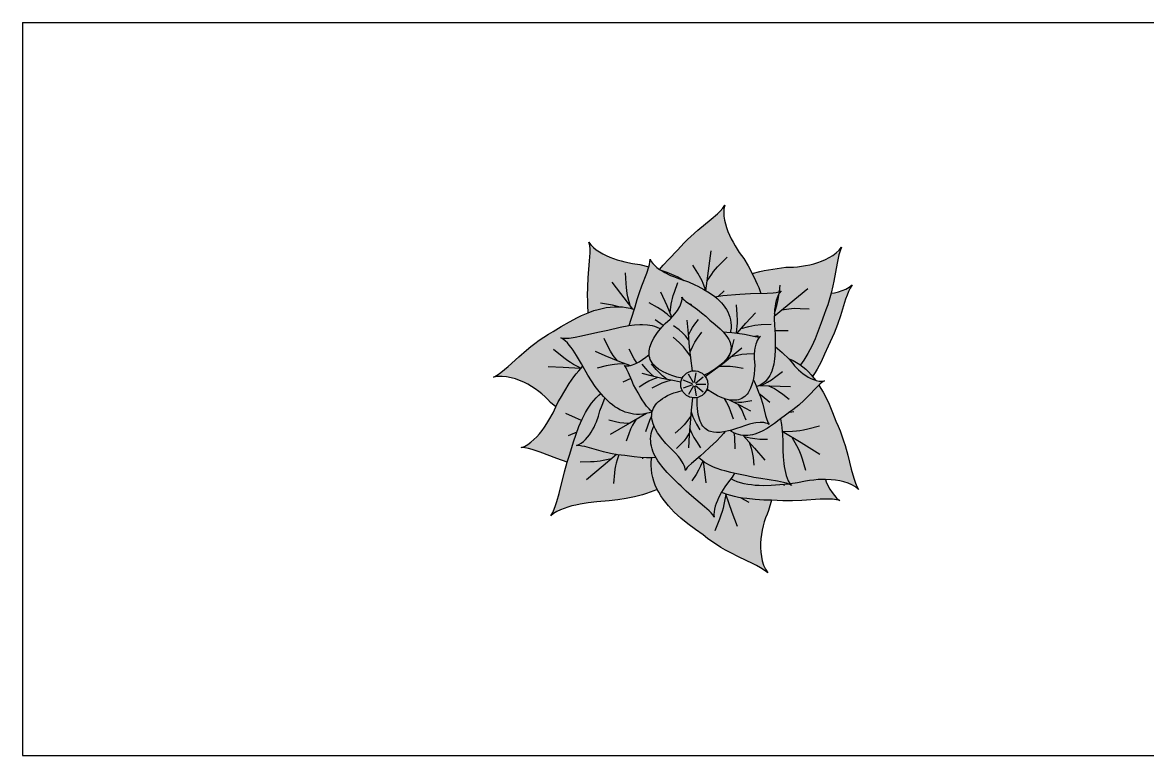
# Model space of a CAD drawing. Header units: millimetres. Extents: x 488786 to 747986, y 25193 to 95000.
# Drawn here: x 575900 to 578482, y 81766 to 83449 of the extents above; entities that cross this region are included whole.
import ezdxf

# ---------------------------------------------------------------- set-up
doc = ezdxf.new("R2010")
doc.units = ezdxf.units.MM
for name, color, linetype in [('10. ETC', 251, 'Continuous'), ('25. 255', 255, 'Continuous'), ('6. FUR1', 181, 'Continuous'), ('8. FUR-L', 74, 'Continuous')]:
    doc.layers.add(name, color=color, linetype=linetype)
doc.layers.add('7. FUR2', color=241, linetype='Continuous', lineweight=5)

# ---------------------------------------------------------------- blocks, each defined once
blk = doc.blocks.new('YUHIHA_Accessory_Plant_Radial_B_Plan')
at = {"layer": '25. 255'}
blk.add_hatch(color=256, dxfattribs=at).paths.add_polyline_path([(-23.1, -287.2), (-23.1, -287.2), (-31.5, -290.5), (-31.5, -290.5), (-40.1, -293.4), (-40.2, -293.4), (-49, -296.1), (-49, -296.1), (-58.1, -298.6), (-58.1, -298.6), (-67.4, -300.8), (-67.4, -300.8), (-76.8, -302.8), (-76.8, -302.8), (-86.3, -304.6), (-86.4, -304.6), (-96, -306.2), (-96.1, -306.2), (-105.9, -307.7), (-105.9, -307.7), (-115.8, -309), (-115.8, -309), (-125.8, -310.3), (-125.8, -310.3), (-135.2, -310.9), (-135.2, -310.9), (-144.7, -311.7), (-144.7, -311.7), (-154.2, -312.6), (-154.2, -312.6), (-163.8, -313.6), (-163.8, -313.6), (-173.3, -314.8), (-173.4, -314.8), (-182.9, -316.2), (-182.9, -316.2), (-192.4, -317.8), (-192.4, -317.8), (-201.8, -319.7), (-201.8, -319.7), (-211.1, -321.9), (-211.1, -321.9), (-220.2, -324.4), (-220.2, -324.4), (-229, -327.3), (-229, -327.3), (-237.5, -330.6), (-237.5, -330.6), (-245.6, -334.4), (-245.6, -334.5), (-253.1, -338.9), (-253.1, -338.9), (-253.2, -338.9), (-259.7, -344.3), (-259.7, -344.3), (-259.7, -344.3), (-255.2, -337.1), (-255.2, -337), (-251.6, -329.1), (-251.6, -329), (-248.5, -320.6), (-248.5, -320.5), (-245.6, -311.7), (-245.6, -311.7), (-243, -302.5), (-243, -302.5), (-240.5, -293.1), (-240.5, -293.1), (-238, -283.4), (-238, -283.4), (-235.6, -273.6), (-233.1, -263.7), (-230.6, -253.6), (-228, -243.5), (-228, -243.5), (-225.2, -233.4), (-225.2, -233.4), (-222.3, -223.2), (-222.3, -223.2), (-221.8, -221.4), (-225.4, -220.2), (-225.4, -220.2), (-235.6, -216.7), (-235.6, -216.7), (-245.7, -213), (-245.7, -213), (-255.5, -209.3), (-265.2, -205.6), (-274.7, -201.9), (-274.7, -201.9), (-284, -198.4), (-284, -198.4), (-293, -195.2), (-293.1, -195.2), (-301.9, -192.3), (-301.9, -192.3), (-310.6, -189.9), (-310.6, -189.9), (-319, -188.2), (-319.1, -188.2), (-327.3, -187.8), (-327.3, -187.8), (-327.3, -187.8), (-319.6, -185), (-319.6, -185), (-319.5, -185), (-312.2, -180.8), (-312.1, -180.7), (-305.1, -175.5), (-305.1, -175.5), (-298.3, -169.6), (-298.3, -169.5), (-291.8, -163), (-291.8, -163), (-285.6, -156), (-285.6, -156), (-279.7, -148.6), (-279.6, -148.6), (-274, -140.9), (-274, -140.8), (-268.7, -132.9), (-268.7, -132.9), (-263.7, -124.8), (-263.7, -124.7), (-258.9, -116.5), (-258.9, -116.5), (-254.4, -108.1), (-254.4, -108.1), (-250.1, -99.7), (-250.1, -99.7), (-247.6, -94.5), (-251.9, -91), (-259.9, -84.3), (-259.9, -84.3), (-266, -77.7), (-266.1, -77.7), (-272.7, -71.2), (-272.7, -71.2), (-279.8, -64.8), (-279.8, -64.8), (-287.3, -58.7), (-287.3, -58.7), (-295.3, -52.9), (-295.3, -52.9), (-303.7, -47.4), (-303.7, -47.4), (-312.4, -42.3), (-312.5, -42.3), (-321.6, -37.7), (-321.6, -37.7), (-331.1, -33.6), (-331.1, -33.6), (-340.8, -30.2), (-340.9, -30.2), (-350.8, -27.4), (-350.9, -27.4), (-361, -25.5), (-361, -25.5), (-371.1, -24.5), (-371.2, -24.5), (-381.3, -24.6), (-381.3, -24.6), (-381.4, -24.6), (-391.1, -26.4), (-391.1, -26.4), (-391.1, -26.4), (-382.4, -21.6), (-382.4, -21.5), (-374.1, -15.6), (-374, -15.6), (-365.9, -8.9), (-365.8, -8.9), (-357.7, -1.9), (-357.7, -1.9), (-349.5, 5.5), (-349.5, 5.5), (-341.1, 13.1), (-332.6, 20.8), (-332.6, 20.8), (-323.9, 28.5), (-323.9, 28.5), (-314.9, 36.2), (-314.9, 36.2), (-305.6, 43.9), (-305.6, 43.9), (-295.9, 51.3), (-295.9, 51.3), (-285.9, 58.6), (-285.9, 58.6), (-275.6, 65.5), (-275.6, 65.5), (-264.9, 72.2), (-264.9, 72.2), (-253.9, 78.4), (-253.9, 78.4), (-244.7, 84.4), (-244.7, 84.4), (-235.4, 90.3), (-235.4, 90.3), (-226.2, 95.9), (-226.2, 95.9), (-216.8, 101.2), (-216.8, 101.3), (-207.5, 106.3), (-207.5, 106.3), (-198.1, 111.1), (-198.1, 111.1), (-188.7, 115.6), (-188.7, 115.6), (-179.3, 119.7), (-179.3, 119.7), (-174.1, 121.7), (-174.2, 129.4), (-174.2, 129.4), (-174.2, 139), (-174.2, 139.1), (-174.7, 149.7), (-174.7, 149.7), (-175, 160.3), (-175, 160.3), (-175, 170.9), (-175, 170.9), (-174.7, 181.4), (-174.7, 181.4), (-174.2, 191.7), (-174.2, 191.7), (-173.6, 202), (-173.6, 202), (-172.8, 212), (-172, 221.9), (-171.2, 231.6), (-171.2, 231.6), (-170.4, 241.1), (-170.4, 241.1), (-169.8, 250.3), (-169.8, 250.3), (-169.5, 259.3), (-169.5, 259.3), (-169.5, 267.9), (-169.5, 267.9), (-170.2, 276.2), (-170.2, 276.3), (-171.9, 284), (-171.9, 284), (-171.9, 284), (-167.4, 277.5), (-167.4, 277.4), (-167.4, 277.4), (-161.6, 271.6), (-161.6, 271.6), (-155.1, 266.3), (-155, 266.2), (-147.9, 261.4), (-147.8, 261.4), (-140.2, 257), (-140.2, 257), (-132.2, 253), (-132.2, 253), (-124, 249.4), (-124, 249.4), (-115.5, 246.2), (-115.5, 246.2), (-106.9, 243.3), (-106.9, 243.3), (-98.2, 240.7), (-98.2, 240.7), (-89.4, 238.5), (-89.4, 238.5), (-80.7, 236.6), (-80.7, 236.6), (-72, 234.9), (-72, 234.9), (-63.3, 233.4), (-63.3, 233.4), (-54.8, 232.2), (-54.8, 232.2), (-45.5, 230), (-36.4, 227.7), (-36.4, 227.7), (-34.5, 227.2), (-33, 232.6), (-33, 232.7), (-31.9, 238.7), (-31.9, 238.8), (-31.9, 238.8), (-31.8, 244.6), (-31.8, 244.6), (-31.8, 244.6), (-29.2, 239.4), (-29.2, 239.4), (-29.2, 239.3), (-25.5, 234.5), (-25.4, 234.5), (-20.9, 229.9), (-20.9, 229.9), (-15.8, 225.6), (-15.8, 225.6), (-10.2, 221.5), (-10.2, 221.5), (-9.8, 221.3), (-7.6, 224), (-7.6, 224), (-1.6, 231.1), (-1.6, 231.1), (4.6, 238.1), (4.6, 238.1), (11.1, 245), (11.1, 245), (17.7, 251.9), (17.7, 251.9), (24.5, 258.8), (24.5, 258.8), (31.4, 265.7), (31.5, 265.7), (38.8, 274), (38.8, 274), (46.3, 282), (46.3, 282), (54, 289.7), (54, 289.7), (61.8, 297.1), (61.8, 297.1), (69.8, 304.3), (69.8, 304.3), (77.7, 311.2), (77.7, 311.2), (85.6, 317.9), (85.6, 317.9), (93.5, 324.4), (101.2, 330.7), (101.2, 330.7), (108.7, 336.9), (108.7, 336.9), (116, 343), (116, 343.1), (122.8, 349.1), (122.9, 349.1), (129.2, 355.3), (129.3, 355.3), (135, 361.6), (135, 361.7), (139.6, 368.4), (139.7, 368.4), (139.7, 368.4), (137.8, 360.5), (137.8, 360.4), (137.8, 360.4), (137.4, 352), (137.4, 352), (138, 343.4), (138, 343.3), (139.4, 334.6), (139.4, 334.6), (141.4, 325.8), (141.4, 325.8), (144, 317.1), (144, 317.1), (147.2, 308.5), (147.2, 308.4), (150.7, 300), (150.7, 299.9), (154.6, 291.6), (154.6, 291.6), (158.9, 283.5), (158.9, 283.4), (163.4, 275.5), (163.4, 275.5), (168.2, 267.8), (168.2, 267.8), (173.1, 260.3), (173.2, 260.3), (178.2, 253), (178.2, 253), (183.4, 246), (183.4, 246), (188.4, 237.6), (188.4, 237.6), (193.2, 229.2), (193.2, 229.2), (197.9, 220.9), (197.9, 220.9), (202.3, 212.5), (202.3, 212.5), (202.5, 212.2), (210.9, 214.4), (210.9, 214.4), (220.4, 216.6), (220.4, 216.6), (230, 218.6), (230, 218.6), (239.8, 220.4), (239.8, 220.4), (249.7, 222), (249.8, 222), (259.8, 223.5), (259.8, 223.5), (269.9, 224.9), (269.9, 224.9), (280.1, 226.1), (280.1, 226.1), (288.9, 226.2), (288.9, 226.2), (297.9, 226.7), (297.9, 226.7), (307, 227.4), (307, 227.4), (316.2, 228.4), (316.2, 228.4), (325.4, 229.9), (325.4, 229.9), (334.7, 231.8), (334.7, 231.8), (343.9, 234.1), (343.9, 234.1), (353.1, 236.8), (353.1, 236.9), (362.1, 240.1), (362.1, 240.1), (370.9, 243.9), (370.9, 243.9), (379.4, 248.3), (379.4, 248.3), (387.6, 253.2), (387.6, 253.3), (395.2, 258.8), (395.2, 258.9), (402.1, 265.1), (402.1, 265.1), (402.1, 265.1), (407.9, 272.2), (407.9, 272.2), (407.9, 272.2), (404.5, 263.7), (404.5, 263.6), (402, 254.6), (402, 254.5), (399.9, 245.1), (399.9, 245.1), (398, 235.3), (398, 235.3), (396.2, 225.3), (396.2, 225.3), (394.4, 215.1), (392.5, 204.7), (392.5, 204.7), (390.5, 194.1), (390.5, 194.1), (388.2, 183.3), (388.2, 183.3), (385.7, 172.5), (385.7, 172.5), (384.1, 166.4), (391.8, 167.8), (391.8, 167.8), (400.7, 170), (400.7, 170), (409.4, 172.8), (409.4, 172.8), (417.6, 176.2), (417.7, 176.2), (425.3, 180.4), (425.4, 180.5), (425.4, 180.5), (432.1, 185.8), (432.1, 185.8), (432.1, 185.8), (427.5, 178.5), (427.5, 178.5), (423.8, 170.5), (423.7, 170.4), (420.4, 161.9), (420.4, 161.9), (417.2, 153), (417.2, 153), (414.2, 143.8), (414.2, 143.8), (411.3, 134.3), (411.3, 134.3), (408.3, 124.7), (405.2, 114.9), (405.2, 114.9), (401.9, 105), (401.9, 105), (398.4, 94.9), (398.4, 94.9), (394.8, 84.9), (394.8, 84.9), (390.8, 74.8), (390.8, 74.8), (386.6, 64.7), (386.6, 64.7), (382, 54.7), (382, 54.7), (377.1, 44.8), (377.1, 44.8), (373.2, 35.7), (373.2, 35.7), (369.1, 26.7), (369.1, 26.7), (365, 17.9), (365, 17.9), (360.7, 9.2), (360.7, 9.2), (356.3, 0.7), (356.3, 0.7), (351.8, -7.5), (351.8, -7.5), (347.1, -15.6), (347.1, -15.6), (342.2, -23.4), (342.2, -23.4), (341.3, -24.6), (344.2, -28.1), (344.2, -28.1), (347.8, -32.9), (349.9, -33.6), (349.9, -33.6), (356.2, -34.9), (356.2, -35), (362.4, -35.5), (362.4, -35.5), (362.5, -35.5), (368.4, -34.8), (368.4, -34.8), (368.4, -34.8), (363.2, -37.8), (363.2, -37.9), (358.3, -41.9), (358.3, -41.9), (355.8, -44.3), (360.4, -51.8), (360.5, -51.9), (365.4, -60.4), (365.4, -60.4), (370.1, -69.3), (370.1, -69.3), (374.7, -78.5), (374.7, -78.5), (379.1, -87.9), (379.1, -87.9), (383.3, -97.5), (383.3, -97.5), (387.3, -107.3), (387.3, -107.3), (391.3, -117.2), (391.3, -117.2), (395.1, -127.3), (395.1, -127.3), (400.1, -138.4), (400.1, -138.4), (404.6, -149.6), (404.6, -149.6), (408.8, -160.9), (408.8, -160.9), (412.6, -172.2), (412.6, -172.2), (416.1, -183.4), (416.1, -183.4), (419.3, -194.6), (419.3, -194.6), (422.3, -205.6), (422.3, -205.6), (425, -216.5), (427.7, -227.2), (430.3, -237.7), (430.3, -237.7), (432.9, -247.8), (432.9, -247.8), (435.7, -257.6), (435.7, -257.7), (438.8, -267.1), (438.8, -267.1), (442.3, -275.9), (442.3, -276), (446.8, -284), (446.8, -284), (446.8, -284), (439.8, -278.1), (439.8, -278.1), (439.7, -278.1), (431.6, -273.5), (431.5, -273.4), (422.7, -269.7), (422.7, -269.7), (413.4, -266.7), (413.3, -266.7), (403.7, -264.4), (403.7, -264.4), (393.9, -262.7), (393.8, -262.7), (383.9, -261.6), (383.8, -261.6), (373.8, -261.1), (373.8, -261.1), (370.8, -261), (372.8, -266.1), (372.8, -266.1), (376.7, -274.8), (376.7, -274.8), (381.1, -283.1), (381.1, -283.1), (386, -290.9), (386, -291), (391.4, -298.1), (391.4, -298.2), (397.4, -304.5), (397.4, -304.6), (397.4, -304.6), (404.2, -309.6), (404.2, -309.6), (404.2, -309.6), (396, -307.5), (395.9, -307.5), (387.2, -306.5), (387.2, -306.5), (378, -306.2), (378, -306.2), (368.5, -306.3), (368.4, -306.3), (358.6, -306.6), (358.6, -306.6), (348.5, -307.2), (348.5, -307.2), (338.2, -307.8), (327.7, -308.4), (317, -309), (317, -309), (306.1, -309.5), (306.1, -309.5), (295.1, -309.8), (295.1, -309.8), (284, -309.9), (284, -309.9), (272.9, -309.8), (272.9, -309.8), (261.6, -309.4), (261.6, -309.4), (250.4, -308.7), (250.3, -308.7), (247.4, -308.6), (246.3, -312.5), (243.4, -322.4), (240.5, -332.4), (240.4, -332.4), (236.8, -340.7), (236.8, -340.7), (233.5, -349.4), (233.5, -349.4), (230.5, -358.4), (230.4, -358.4), (227.8, -367.6), (227.8, -367.7), (225.6, -377.2), (225.6, -377.2), (223.8, -387.1), (223.8, -387.1), (222.6, -397.1), (222.6, -397.1), (221.9, -407.2), (221.9, -407.3), (221.9, -417.5), (221.9, -417.5), (222.5, -427.7), (222.5, -427.8), (223.8, -437.9), (223.8, -438), (226, -447.9), (226, -448), (229, -457.7), (229, -457.7), (233, -466.9), (233.1, -466.9), (233.1, -466.9), (238.4, -475.2), (238.5, -475.2), (238.4, -475.2), (230.7, -469.1), (230.6, -469), (222, -463.7), (222, -463.7), (212.8, -458.7), (212.8, -458.7), (203.2, -453.9), (203.2, -453.9), (193.3, -449.1), (193.3, -449.1), (183.2, -444.4), (172.9, -439.4), (172.9, -439.4), (162.5, -434.3), (162.5, -434.3), (152, -428.9), (152, -428.9), (141.4, -423.2), (141.4, -423.2), (130.9, -417.1), (130.9, -417.1), (120.5, -410.6), (120.5, -410.6), (110.2, -403.7), (110.2, -403.7), (100.1, -396.3), (100.1, -396.3), (90.2, -388.5), (90.2, -388.5), (81.2, -382.3), (81.2, -382.3), (72.3, -376), (72.3, -376), (63.7, -369.6), (63.6, -369.6), (55.2, -363.1), (55.2, -363.1), (47, -356.5), (47, -356.5), (39, -349.8), (39, -349.8), (31.4, -342.9), (31.4, -342.9), (24, -335.9), (24, -335.9), (17, -328.7), (17, -328.7), (10.4, -321.4), (10.4, -321.3), (4.2, -313.9), (4.2, -313.8), (-1.6, -306.2), (-1.6, -306.2), (-6.8, -298.4), (-6.9, -298.4), (-11.7, -290.4), (-11.7, -290.3), (-15.1, -283.8)])
at = {"layer": '6. FUR1'}
blk.add_lwpolyline([(-23.1, -287.2), (-31.5, -290.5), (-40.2, -293.4), (-49, -296.1), (-67.4, -300.8), (-86.3, -304.6), (-105.9, -307.7), (-125.8, -310.3), (-154.2, -312.6), (-173.4, -314.8), (-192.4, -317.8), (-201.8, -319.7), (-211.1, -321.9), (-220.2, -324.4), (-229, -327.3), (-237.5, -330.6), (-245.6, -334.4), (-253.1, -338.9), (-259.7, -344.3), (-255.2, -337), (-251.6, -329.1), (-248.5, -320.5), (-245.6, -311.7), (-240.5, -293.1), (-228, -243.5), (-221.8, -221.4), (-245.7, -213), (-284, -198.4), (-301.9, -192.3), (-310.6, -189.9), (-319, -188.2), (-327.3, -187.8), (-319.5, -185), (-312.1, -180.7), (-305.1, -175.5), (-298.3, -169.5), (-291.8, -163), (-285.6, -156), (-279.6, -148.6), (-274, -140.9), (-268.7, -132.9), (-263.7, -124.8), (-254.4, -108.1), (-247.6, -94.5), (-259.9, -84.3), (-266.1, -77.7), (-272.7, -71.2), (-279.8, -64.8), (-287.3, -58.7), (-295.3, -52.9), (-303.7, -47.4), (-312.5, -42.3), (-321.6, -37.7), (-331.1, -33.6), (-340.9, -30.2), (-350.8, -27.4), (-361, -25.5), (-371.1, -24.5), (-381.3, -24.6), (-391.1, -26.4), (-382.4, -21.5), (-374, -15.6), (-365.8, -8.9), (-357.7, -1.9), (-332.6, 20.8), (-314.9, 36.2), (-305.6, 43.9), (-295.9, 51.3), (-285.9, 58.6), (-275.6, 65.5), (-264.9, 72.2), (-253.9, 78.4), (-235.4, 90.3), (-216.8, 101.2), (-198.1, 111.1), (-188.7, 115.6), (-174.1, 121.7), (-174.2, 139), (-174.7, 149.7), (-175, 160.3), (-174.7, 181.4), (-173.6, 202), (-170.4, 241.1), (-169.5, 259.3), (-169.5, 267.9), (-170.2, 276.2), (-171.9, 284), (-167.4, 277.4), (-161.6, 271.6), (-155, 266.2), (-147.8, 261.4), (-140.2, 257), (-132.2, 253), (-124, 249.4), (-115.5, 246.2), (-106.9, 243.3), (-98.2, 240.7), (-89.4, 238.5), (-72, 234.9), (-54.8, 232.2), (-34.5, 227.2), (-33, 232.7), (-31.9, 238.7), (-31.8, 244.6), (-29.2, 239.4), (-25.4, 234.5), (-20.9, 229.9), (-15.8, 225.6), (-9.8, 221.3), (-1.6, 231.1), (11.1, 245), (31.4, 265.7), (38.8, 274), (46.3, 282), (54, 289.7), (61.8, 297.1), (77.7, 311.2), (108.7, 336.9), (122.8, 349.1), (129.2, 355.3), (135, 361.6), (139.7, 368.4), (137.8, 360.4), (137.4, 352), (138, 343.3), (139.4, 334.6), (141.4, 325.8), (144, 317.1), (147.2, 308.4), (150.7, 299.9), (154.6, 291.6), (158.9, 283.5), (163.4, 275.5), (173.1, 260.3), (183.4, 246), (193.2, 229.2), (202.5, 212.2), (220.4, 216.6), (230, 218.6), (249.8, 222), (280.1, 226.1), (297.9, 226.7), (307, 227.4), (316.2, 228.4), (325.4, 229.9), (334.7, 231.8), (343.9, 234.1), (353.1, 236.9), (362.1, 240.1), (370.9, 243.9), (379.4, 248.3), (387.6, 253.3), (395.2, 258.9), (402.1, 265.1), (407.9, 272.2), (404.5, 263.6), (402, 254.5), (398, 235.3), (390.5, 194.1), (388.2, 183.3), (384.1, 166.4), (391.8, 167.8), (400.7, 170), (409.4, 172.8), (417.6, 176.2), (425.3, 180.4), (432.1, 185.8), (427.5, 178.5), (423.7, 170.4), (420.4, 161.9), (417.2, 153), (405.2, 114.9), (398.4, 94.9), (390.8, 74.8), (386.6, 64.7), (382, 54.7), (377.1, 44.8), (369.1, 26.7), (360.7, 9.2), (351.8, -7.5), (347.1, -15.6), (341.3, -24.6), (347.8, -32.9), (349.9, -33.6), (356.2, -35), (362.4, -35.5), (368.4, -34.8), (363.2, -37.9), (358.3, -41.9), (355.8, -44.3), (360.5, -51.9), (365.4, -60.4), (370.1, -69.3), (379.1, -87.9), (387.3, -107.3), (395.1, -127.3), (400.1, -138.4), (404.6, -149.6), (408.8, -160.9), (412.6, -172.2), (416.1, -183.4), (422.3, -205.6), (430.3, -237.7), (435.7, -257.7), (438.8, -267.1), (442.3, -275.9), (446.8, -284), (439.8, -278.1), (431.6, -273.5), (422.7, -269.7), (413.4, -266.7), (403.7, -264.4), (393.8, -262.7), (383.8, -261.6), (370.8, -261), (372.8, -266.1), (376.7, -274.8), (381.1, -283.1), (386, -291), (391.4, -298.1), (397.4, -304.5), (404.2, -309.6), (395.9, -307.5), (387.2, -306.5), (378, -306.2), (358.6, -306.6), (317, -309), (295.1, -309.8), (272.9, -309.8), (247.4, -308.6), (240.5, -332.4), (236.8, -340.7), (233.5, -349.4), (230.4, -358.4), (227.8, -367.7), (225.6, -377.2), (223.8, -387.1), (222.6, -397.1), (221.9, -407.2), (221.9, -417.5), (222.5, -427.8), (223.8, -437.9), (226, -447.9), (229, -457.7), (233, -466.9), (238.5, -475.2), (230.6, -469), (222, -463.7), (212.8, -458.7), (203.2, -453.9), (172.9, -439.4), (152, -428.9), (141.4, -423.2), (130.9, -417.1), (120.5, -410.6), (110.2, -403.7), (100.1, -396.3), (90.2, -388.5), (72.3, -376), (55.2, -363.1), (39, -349.8), (31.4, -342.9), (24, -335.9), (17, -328.7), (10.4, -321.4), (4.2, -313.8), (-1.6, -306.2), (-6.8, -298.4), (-11.7, -290.4), (-15.1, -283.8)], close=True, dxfattribs=at)
at = {"layer": '8. FUR-L'}
for points in [[(96.7, 172.4), (108.5, 263.5)], [(99.5, 194.7), (110.1, 210.6), (114.2, 216.4), (118.3, 221.6), (122.9, 226.9), (128.6, 232.8), (145.1, 249.2)], [(-77.4, 138.4), (-82.5, 158.2), (-84.1, 165.6), (-85.3, 172.5), (-86.1, 179.9), (-86.8, 188.6), (-87.9, 213.5)], [(-79.5, 92.2), (-75, 107.3), (-65.5, 135.2), (-61.1, 151.9), (-56, 168), (-50.5, 183.7), (-39.4, 212.8), (-34.5, 227.1)], [(-9.8, 221.2), (-4.2, 217.7), (2, 214.1), (15.2, 207.6), (22, 204.7), (35.8, 199.4), (56.6, 192.8), (71.2, 186.1), (78.3, 182.6), (92, 175.2), (104.8, 167.3), (116.7, 158.8), (122.1, 154.2), (127.2, 149.6), (132, 144.7), (136.3, 139.7), (140.3, 134.5), (143.8, 129.1), (146.9, 123.5), (149.5, 117.7), (151.6, 111.8), (153.1, 105.6), (154.1, 99.3), (154.4, 92.7), (154.2, 86), (153.3, 79.1), (152.7, 76.5)], [(-6.6, 219.2), (6.9, 214.6), (22.7, 208.3), (30.2, 204.8), (37.4, 201.1), (45.8, 196.1)], [(96.3, 172.7), (90.4, 188.6), (87.8, 194.8), (85.1, 200.4), (78.1, 212.8), (66.5, 231.3)], [(202.5, 212.2), (210.6, 196), (214.3, 187.7), (217.8, 179.5), (222.6, 166.2)], [(-70.9, 130.3), (-119, 191.6)], [(14.3, 122.2), (16.9, 141.2), (18.2, 148.2), (19.7, 154.7), (21.6, 161.4), (24.2, 169.2), (32.2, 191.3)], [(265.4, 170.4), (267.3, 185.1)], [(42, -28.7), (29.8, -25.9), (20.6, -23.2), (12.3, -20.3), (5, -17.3), (-1.5, -14.1), (-7.3, -10.8), (-12.5, -7.5), (-17, -4), (-20.9, -0.5), (-24.2, 3.1), (-27, 6.8), (-29.3, 10.6), (-31.1, 14.4), (-32.5, 18.3), (-33.4, 22.2), (-34, 26.2), (-34.1, 30.1), (-33.8, 34.2), (-33.2, 38.3), (-32.2, 42.4), (-30.9, 46.5), (-27.5, 54.9), (-23, 63.3), (-20.4, 67.5), (-14.5, 76), (-4.5, 88.7), (2.8, 97.2), (14.2, 107.3), (21.4, 114.9), (28.1, 122.9), (31.1, 127.1), (36.3, 135.8), (38.4, 140.2), (40.1, 144.7), (41.3, 149.1), (41.9, 153.3), (41.5, 157.4), (43.9, 154), (47, 150.9), (50.5, 147.9), (58.7, 141.9), (77.1, 128.9), (86.7, 121.6), (96.2, 113.6), (105.3, 105), (117.9, 94.7), (129.4, 84.5), (136.2, 77.7), (139.3, 74.3), (144.7, 67.4), (149, 60.4), (150.8, 56.9), (152.2, 53.3), (153.2, 49.8), (153.9, 46.1), (154.2, 42.5), (154.1, 38.8), (153.6, 35), (152.6, 31.2), (151.2, 27.4), (149.3, 23.4), (146.8, 19.4), (143.8, 15.4), (140.3, 11.2), (136.1, 7), (131.2, 2.6), (125.7, -1.8), (119.3, -6.4), (112.1, -11.1), (103.9, -16), (92.8, -21.9)], [(18.6, 111.8), (7.5, 137.9), (-6.9, 169.2)], [(117.1, 158.4), (135.6, 161.1), (174.6, 164.6), (199, 165.8), (237.3, 166.5), (251.2, 167.4), (257.7, 168.3), (263.7, 169.7), (269.1, 172), (265.3, 167.5), (262.3, 162.2), (259.9, 156.3), (257.9, 150), (256.4, 143.3), (255.2, 136.4), (254.3, 129.4), (253.7, 122.2), (253.2, 107.7), (253.6, 93.2), (255.2, 72), (255.6, 50.1), (255.4, 36), (254.7, 22.6), (254.1, 16.2), (252.2, 3.9), (250.9, -1.9), (249.4, -7.4), (247.6, -12.7), (245.6, -17.8), (243.2, -22.5), (240.5, -27), (237.4, -31.1), (233.9, -35), (230.1, -38.4), (225.9, -41.5), (221.2, -44.3), (216, -46.7), (212.8, -47.8)], [(125.2, 159.7), (138.8, 172.2)], [(253.3, 114.2), (330.5, 177.5)], [(253.6, 120.3), (257.2, 130.9), (259.5, 138.1), (261.2, 144.9), (262.6, 152.1), (264.9, 166.8)], [(384.1, 166.4), (379.7, 150.7), (376.1, 139.7), (372.1, 128.7), (367.7, 117.8), (361.2, 98.7), (354.4, 80.1), (347.2, 62), (339.4, 44.8), (330.8, 28.4), (326.2, 20.7), (321.4, 13.2), (313.3, 2.1)], [(-174, 121.7), (-160.5, 126.6), (-151.1, 129.4), (-141.7, 131.7), (-132.3, 133.5), (-123, 134.8), (-113.7, 135.5), (-104.5, 135.6), (-95.3, 135.1), (-86.2, 133.9), (-77.2, 132.1), (-67.6, 129.2)], [(-103.6, 135.6), (-117.8, 138.8), (-145.3, 143.8)], [(16.8, 110), (7.5, 118.2), (2.3, 122.4), (-2.6, 126), (-14.6, 133.6), (-33.5, 144.4)], [(62, 139.6), (63.4, 142.3)], [(166.7, 75.4), (168.4, 91), (169, 97.7), (169.1, 103.9), (168.5, 118), (166.5, 139.7)], [(270.5, 128.4), (287.1, 130.9), (299.2, 131.9), (312.6, 131.8), (333.2, 130.6)], [(-1.6, 92.1), (-20.2, 105.1)], [(65.6, -11.9), (62.1, 17.1), (59.2, 43.8), (56.3, 74.3), (53.7, 104.9)], [(56.6, 70.5), (61.7, 80.8), (65.8, 87.9), (71.2, 95.3), (79.8, 106.3)], [(168.1, 75.2), (188.3, 97.6), (210.5, 121.5)], [(-26.9, -105.8), (-34, -108.1), (-41.3, -109.9), (-48.5, -111.1), (-55.6, -111.6), (-62.5, -111.6), (-69.3, -111), (-75.9, -109.9), (-82.3, -108.3), (-88.7, -106.3), (-94.8, -103.8), (-100.8, -100.9), (-106.7, -97.6), (-112.4, -93.9), (-118, -89.9), (-123.5, -85.5), (-128.8, -80.8), (-138.9, -70.6), (-148.5, -59.4), (-157.7, -47.4), (-166.4, -34.6), (-174.7, -21.4), (-188.9, 4.7), (-200.3, 23.9), (-208.3, 36), (-212.6, 41.8), (-217, 47.2), (-221.5, 52.3), (-226.3, 57), (-231.3, 61), (-236.6, 64.1), (-230.5, 63.1), (-224.1, 63.1), (-217.4, 63.6), (-203.5, 65.7), (-189.1, 68.6), (-151.5, 77.2), (-128.3, 82), (-100.3, 88.4), (-80.2, 92.1), (-67.5, 93.8), (-55.1, 94.7), (-49.2, 94.8), (-37.6, 94.2), (-32, 93.4), (-26.6, 92.2), (-21.3, 90.8), (-16.1, 88.9), (-11.1, 86.7), (-7.7, 84.8)], [(57.7, 59), (49.3, 68.9), (42.8, 75.6), (35, 82.3), (22.5, 92)], [(136, 77.9), (144.2, 76.8), (156.2, 76.4), (168, 75.2), (184.8, 72.4), (209.7, 67.3), (214, 66.7), (218, 66.5), (221.8, 67), (218.8, 64.7), (216.4, 61.5), (214.2, 57.9), (212.4, 53.8), (210.9, 49.5), (208.7, 40.3), (208, 35.5), (207.3, 25.7), (207.3, 15.9), (208.7, 1.7), (208, -8.9), (207, -19.3), (205.5, -29.2), (203.4, -38.6), (202.2, -43), (199.2, -51.4), (195.4, -58.9), (193.3, -62.2), (190.9, -65.4), (188.3, -68.3), (185.5, -70.8), (182.4, -73.1), (179.1, -75.1), (175.5, -76.7), (171.7, -77.9), (167.5, -78.8), (163.1, -79.2), (158.4, -79.3), (153.4, -78.8), (148.1, -77.9), (142.4, -76.5), (136.3, -74.5), (129.9, -72), (123, -68.7), (115.6, -64.8), (107.8, -60), (98.7, -53.8)], [(177.3, 85.5), (195.4, 90.3), (202.2, 91.8), (208.6, 92.9), (223.4, 94.4), (246.3, 95.6)], [(254.4, 80.9), (285.1, 81.2)], [(-106.3, 11.2), (-116.1, 23.9), (-122.5, 33.5), (-128.5, 44.7), (-137, 62.4)], [(61.6, 20.9), (52.3, 34.1), (45, 43.3), (35.9, 52.5), (21.4, 66)], [(60.4, 32.3), (66.3, 45.1), (71.1, 54), (77.3, 63.2), (87.5, 77)], [(146.4, 14.2), (151.7, 26.1), (155.1, 34.8), (157.7, 44.8), (161.2, 60.2)], [(208.3, 67.6), (216.4, 69.4)], [(-190.3, -5.7), (-207.1, 3.2), (-214, 7.2), (-220.2, 11.1), (-226.4, 15.7), (-233.6, 21.2), (-253.5, 37.7)], [(-78.2, 0.5), (-100.7, 9), (-117.7, 15.8), (-134.6, 22.9), (-157.1, 32.8)], [(-26.8, -105.3), (-31.3, -101.7), (-34.1, -99), (-39.5, -92.9), (-44.7, -86), (-49.6, -78.5), (-54.4, -70.5), (-58.9, -62), (-64.4, -52.8), (-69.3, -43.5), (-73.6, -34.1), (-81.2, -16.3), (-84.8, -8.4), (-86.7, -4.9), (-88.8, -1.8), (-91.2, 0.7), (-87.8, -0.2), (-84.2, -0.3), (-80.3, 0), (-76.3, 0.8), (-72.3, 2), (-64.2, 5.2), (-56.3, 9.4), (-48.7, 14.3), (-41.7, 19.6), (-33.9, 26.1)], [(-61.8, 6.4), (-65, 11.2), (-67.8, 16), (-79.3, 38.3)], [(95.2, -24.8), (115.6, -9.7), (138.1, 7.6), (157.4, 23.2), (179.2, 41.5)], [(154.7, 20.9), (168.7, 24.6), (178.9, 26.6), (190.3, 27.7), (207.4, 28.5)], [(255.6, 44.1), (260.7, 40), (271.7, 30.6), (287.9, 15.4), (295.7, 5.1), (300, 0.1), (304.6, -4.8), (309.4, -9.5), (314.6, -14), (320, -18.3), (325.6, -22.2), (331.4, -25.8), (337.5, -28.9), (343.6, -31.5), (347.8, -32.9)], [(-89.3, 4.6), (-106.6, 3.8), (-113, 3.2), (-119, 2.4), (-132.4, -0.4), (-152.9, -5.7)], [(-22.8, -24.6), (-30.8, -17.9), (-36.2, -12.7), (-41.7, -6.4), (-49.5, 3.6)], [(7.6, -31.5), (-3, -23.1), (-10.3, -16.5), (-17.5, -8.5), (-28, 4.3)], [(287.3, 16), (296.9, 11.9), (304.6, 7.8), (311.9, 3.1), (319, -2.2), (325.7, -8), (332.2, -14.2), (338.3, -20.9), (341.3, -24.6)], [(-191, -6.5), (-231.1, -4.1), (-265.5, -2.8)], [(-247.6, -94.5), (-242.3, -83), (-237.3, -74.3), (-227.4, -57.2), (-217.1, -41), (-206.5, -25.6), (-201, -18.4), (-195.4, -11.5), (-185.8, -0.9)], [(39.2, -37.6), (16.7, -33.4), (-4.6, -28.9), (-28.9, -23.1), (-50, -17.5)], [(67.7, -39), (56.3, -19.3)], [(70.5, -38.5), (74.5, -16.1)], [(73, -39.9), (90.4, -25.3)], [(118.4, -7.6), (118.9, -6.7)], [(126.9, -1.1), (141.8, -0.6), (152.5, -0.8), (164.3, -2.2), (182.2, -5.3)], [(223.8, -45.2), (237.7, -38), (247.3, -32.3), (257.2, -24.9), (272, -12.8)], [(-75.8, -29), (-94.3, -37.6)], [(-13.7, -26.8), (-25.8, -31.4), (-34.4, -35.2), (-43.3, -40.4), (-56.6, -48.9)], [(16.7, -33.4), (4.3, -37), (-4.4, -40), (-13.7, -44.4), (-27.6, -51.7)], [(65.9, -41.2), (44.5, -33.4)], [(65.9, -44), (44.5, -51.8)], [(67.7, -46.2), (56.3, -65.9)], [(70.5, -46.7), (74.5, -69.1)], [(73, -45.2), (90.4, -59.9)], [(73.9, -42.6), (96.7, -42.6)], [(205.2, -30.5), (208.2, -36.8), (212.1, -46.1), (217.4, -60.8), (221.7, -71.6), (226.9, -87.9), (233.6, -113.9), (236.2, -123.2), (237.7, -127.4), (239.4, -131.3), (241.7, -134.7), (238.2, -132.7), (234.2, -131.4), (229.8, -130.6), (225.3, -130.2), (220.7, -130.1), (211.1, -130.9), (206.2, -131.7), (196.7, -133.9), (187.4, -136.8), (174.3, -142.1), (169.4, -143.6), (155.3, -147.8), (141.8, -151.1), (133.2, -152.5), (129.1, -153), (121.2, -153.3), (113.8, -152.7), (106.9, -151.1), (103.7, -149.9), (100.6, -148.4), (97.6, -146.5), (94.8, -144.3), (92.2, -141.7), (89.7, -138.7), (87.5, -135.4), (85.4, -131.6), (83.5, -127.3), (81.8, -122.6), (80.3, -117.3), (79, -111.5), (77.9, -105.1), (77.1, -98.1), (76.6, -90.3), (76.4, -81.6), (76.6, -72.8)], [(355.7, -44.4), (348.6, -51.5), (333.3, -67.8), (322.1, -79.1), (309.8, -90.3), (303.2, -95.7), (296.4, -101), (289.4, -106), (282, -110.8), (264.9, -124.5), (253.6, -132.9), (242.4, -140.5), (236.8, -144), (225.7, -150.1), (220.2, -152.6), (214.7, -154.9), (209.2, -156.8), (203.8, -158.3), (198.3, -159.4), (192.9, -160.1), (187.4, -160.3), (182, -160.1), (176.6, -159.3), (171.2, -158.1), (165.8, -156.2), (160.5, -153.8), (155.1, -150.8), (152, -148.7)], [(219.5, -45.1), (290.5, -47.9)], [(240.5, -45.8), (253.9, -52.5), (263.3, -58), (273, -65), (287.4, -76.4)], [(-225.1, -53.6), (-226.8, -55.1)], [(-221.8, -221.3), (-216, -203), (-207.6, -174.8), (-201.5, -156.7), (-194.9, -139.2), (-187.6, -122.7), (-183.7, -114.7), (-179.6, -107.1), (-175.2, -99.7), (-170.6, -92.6), (-165.7, -85.9), (-160.5, -79.4), (-155, -73.4), (-149.2, -67.7), (-144.8, -63.9)], [(-18.4, -210.6), (-26.8, -211.2), (-33.5, -211.4), (-40.2, -211.3), (-53.9, -210.6), (-68, -209.1), (-89.7, -205.9), (-98.1, -205.2), (-106.5, -204.1), (-122.8, -201.3), (-138.5, -197.6), (-181.6, -185.6), (-188.2, -184.2), (-194.6, -183.3), (-200.8, -183.2), (-195, -180.9), (-189.6, -177.6), (-184.4, -173.5), (-179.6, -168.9), (-175.1, -163.9), (-170.9, -158.5), (-167, -152.8), (-163.5, -147), (-160.3, -140.9), (-157.3, -134.8), (-154.7, -128.5), (-150.3, -116), (-147, -103.6), (-141.7, -90.2), (-135.1, -74.7)], [(139.9, -151.4), (136.6, -155.8), (130.8, -162.7), (120.6, -172.9), (105.3, -186.8), (92.8, -198.9), (84.2, -206.5), (63.7, -224), (56.7, -230.6), (53.6, -233.9), (51.1, -237.2), (49.3, -240.8), (49.1, -236.8), (48.1, -232.8), (46.5, -228.7), (44.5, -224.6), (42.1, -220.5), (36.5, -212.3), (33.3, -208.3), (26.5, -200.5), (19.4, -193), (8.3, -182.5), (4.7, -178.4), (-5.5, -166), (-11.6, -157.8), (-14.4, -153.6), (-19.3, -145.4), (-21.4, -141.2), (-24.8, -133), (-27, -124.8), (-27.7, -120.7), (-28, -116.7), (-27.9, -112.7), (-27.5, -108.7), (-26.7, -104.8), (-25.4, -100.8), (-23.8, -97), (-21.6, -93.2), (-19, -89.5), (-15.8, -85.8), (-12.2, -82.2), (-7.9, -78.7), (-3.1, -75.2), (2.4, -71.9), (8.5, -68.6), (15.4, -65.5), (23.2, -62.5), (31.9, -59.7), (42.3, -57)], [(65.8, -73.3), (62.8, -101.6), (60.1, -131.7), (58.2, -158.2), (56.6, -188.4)], [(98.3, -54.6), (102.5, -56.4)], [(138.6, -75.3), (144, -84.5), (148.9, -94), (153.2, -104.9), (159, -121.9)], [(218.5, -63.5), (225.4, -68.8), (243.3, -83.4)], [(150, -78.3), (176.2, -91.2), (199.1, -103.2)], [(159.7, -83), (171.1, -83.5), (179.3, -83.3), (188.3, -82.3), (202, -80)], [(169.6, -87.9), (175.6, -97), (179.5, -103.8), (183.1, -111.7), (188, -124.1)], [(-188.9, -125.4), (-202.6, -119.8), (-224.8, -109.5)], [(-78.9, -132.4), (-91.8, -131.7), (-101, -130.7), (-111, -128.5), (-126.2, -124.6)], [(-39.7, -109.5), (-83.8, -135.2), (-123.3, -157.5)], [(-64.2, -123.8), (-71.6, -136.3), (-76.4, -145.5), (-80.7, -156.2), (-86.4, -172.9)], [(-28, -115.7), (-32.7, -125.6), (-42.5, -151.6)], [(61.4, -116.7), (53.1, -128), (46.7, -135.7), (38.8, -143.6), (26.1, -155.1)], [(62.4, -105.4), (66.6, -117), (70.1, -125.2), (74.9, -133.8), (82.9, -146.7)], [(267.5, -122.5), (269.7, -135.2), (270.7, -142.6), (272.2, -157.7), (273.3, -173.1), (273.2, -194.8), (273.8, -209.4), (275.1, -224), (276.1, -231.2), (277.4, -238.3), (278.9, -245.3), (280.8, -252), (283, -258.4), (285.7, -264.5), (288.9, -270), (292.9, -274.8), (287.4, -271.9), (281.3, -269.8), (274.8, -268), (260.8, -265.2), (222.6, -259.1), (206.6, -256.2), (190.5, -252.8), (182.5, -250.8), (167.8, -247.9), (153.5, -244.7), (139.7, -241.2), (133.1, -239.3), (120.4, -235), (114.3, -232.6), (102.9, -227.3), (97.6, -224.3), (92.5, -221.1), (87.7, -217.6), (83.2, -213.9), (79.6, -210.4)], [(288.8, -106.3), (298.4, -104.9)], [(-200.1, -152.8), (-219.9, -160.6)], [(162.5, -246.8), (156.9, -255.4), (148.4, -266.5), (140.2, -278.1), (132.6, -290.3), (125.8, -302.9), (122.8, -309.3), (120.2, -315.9), (118.1, -322.4), (116.4, -328.9), (115.3, -335.3), (115, -341.6), (115.8, -347.6), (112.6, -342.4), (108.5, -337.6), (103.9, -332.8), (93.3, -323.5), (63.6, -298.8), (51.5, -288.1), (39.5, -276.6), (33.8, -270.7), (17.5, -255.2), (7.5, -244.8), (-1.8, -234.3), (-10.1, -223.6), (-13.8, -218.2), (-17.2, -212.8), (-20.2, -207.3), (-22.9, -201.8), (-25.2, -196.2), (-27.1, -190.6), (-28.6, -184.9), (-29.7, -179.2), (-30.2, -173.4), (-30.3, -167.6), (-29.9, -161.7), (-28.9, -155.8), (-27.3, -149.8), (-25.1, -143.7), (-22.7, -138.3)], [(58.4, -154.4), (51.7, -164.8), (46.4, -172), (39.8, -179.3), (29.1, -190.1)], [(59.2, -143), (64.5, -155.8), (68.9, -164.8), (74.6, -174.2), (84.2, -188.2)], [(160.6, -153.9), (161.8, -164.2), (162.6, -191)], [(271.5, -150.3), (315.4, -176.4), (357.8, -202.7)], [(272.6, -150.9), (295.6, -150.1), (304.2, -149.4), (312.1, -148.5), (320.4, -147), (330.1, -144.9), (357.4, -138.2)], [(182.3, -160.1), (208.1, -189.1), (231.8, -216.5)], [(184.1, -162.1), (198.3, -165.5), (208.7, -167.3), (220.2, -168.2), (238.1, -168.8)], [(196.1, -175.6), (200.5, -189.3), (203, -199.3), (204.7, -210.6), (206.4, -228.1)], [(294, -163.6), (304.6, -182.8), (308.3, -190.2), (311.4, -197.1), (314.3, -204.7), (317.3, -213.6), (325.2, -239.3)], [(-108.9, -203.7), (-139.1, -229.7), (-177.2, -262)], [(-103.7, -204.5), (-107.4, -216.2), (-109.4, -223.3), (-111, -230.1), (-112.2, -237.3), (-113.4, -245.7), (-115.9, -270)], [(-120.2, -213.5), (-139.2, -217.7), (-146.3, -219), (-153, -219.9), (-160, -220.5), (-168.4, -220.8), (-192.1, -221.2)], [(-48.8, -210.9), (-48.9, -213.3)], [(-15.1, -283.8), (-19.7, -273.8), (-22.9, -265.2), (-25.4, -256.5), (-27.3, -247.6), (-28.5, -238.4), (-29, -229.1), (-28.8, -219.6), (-27.9, -211.3)], [(89.2, -218.7), (84.3, -230.7), (79.8, -240), (73.8, -249.7), (63.9, -264.3)], [(90, -219.2), (96.1, -268.8)], [(286.1, -271.5), (265.9, -273.5), (246.4, -274.8), (227.6, -275.3), (218.4, -275.1), (209.5, -274.6), (200.9, -273.7), (192.4, -272.5), (184.2, -270.9), (176.3, -268.9), (168.6, -266.5), (161.2, -263.6), (153.5, -259.8)], [(275.3, -272.6), (275.8, -274.8)], [(370.7, -261), (363.8, -261), (353.9, -261.4), (344, -262.3), (334.3, -263.5), (324.8, -265.1), (306.5, -269), (289.7, -271.1)], [(142.1, -295.4), (137.8, -318.5), (135.9, -327.1), (133.8, -334.9), (131.1, -343.1), (127.5, -352.5), (116.7, -379)], [(247.3, -308.6), (229.8, -308.2), (209.8, -307.1), (190.2, -305.1), (180.8, -303.8), (171.5, -302.1), (162.4, -300.2), (153.6, -298), (145, -295.4), (136.8, -292.5), (132.4, -290.6)], [(141.6, -294.2), (156.4, -336.1), (168.4, -368.5)], [(176.8, -303.1), (195.1, -313.3)]]:
    blk.add_lwpolyline(points, dxfattribs=at)
blk.add_lwpolyline([(100.8, -42.6), (100.3, -48), (99.8, -50.6), (97.9, -55.7), (95.2, -60.4), (91.7, -64.5), (87.6, -68), (82.9, -70.7), (77.8, -72.5), (72.5, -73.5), (69.8, -73.6), (64.4, -73.1), (59.2, -71.7), (56.7, -70.7), (52, -68), (47.8, -64.5), (44.4, -60.4), (41.7, -55.7), (40.6, -53.2), (39.2, -48), (38.8, -42.6), (39.2, -37.2), (40.6, -32), (42.9, -27.1), (44.4, -24.8), (47.8, -20.6), (52, -17.2), (56.7, -14.5), (61.8, -12.6), (64.4, -12), (69.8, -11.6), (72.5, -11.7), (77.8, -12.6), (82.9, -14.5), (87.6, -17.2), (91.7, -20.6), (95.2, -24.8), (97.9, -29.5), (99.8, -34.5), (100.3, -37.2)], close=True, dxfattribs=at)

msp = doc.modelspace()

# ---------------------------------------------------------------- linework, layer by layer
at = {"layer": '10. ETC'}
for p, q in [((575900, 83449.1), (584900, 83449.1)), ((575900, 83449.1), (575900, 81766.3)), ((575900, 81766.3), (584900, 81766.3))]:
    msp.add_line(p, q, dxfattribs=at)

# ---------------------------------------------------------------- block references
at = {"layer": '7. FUR2'}
msp.add_blockref('YUHIHA_Accessory_Plant_Radial_B_Plan', (577372.1, 82661), dxfattribs=at)

doc.saveas('drawing.dxf')
